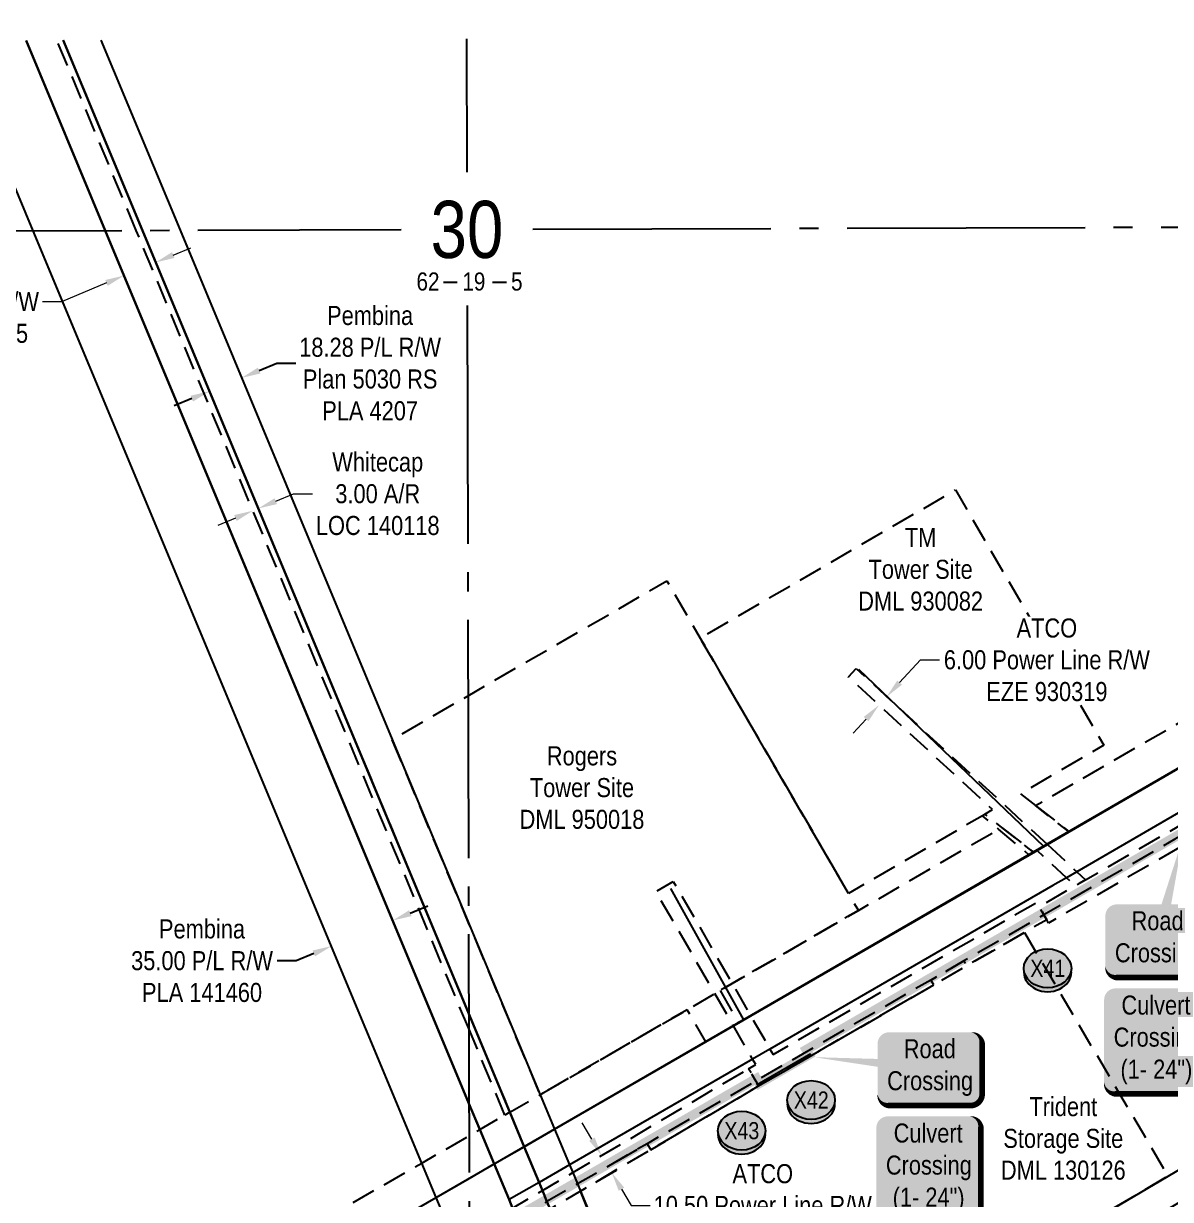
# Model space of a CAD drawing. Extents: x 507881 to 521259, y 6022177 to 6031356.
# Drawn here: x 510229 to 510831, y 6026675 to 6027292 of the extents above; entities that cross this region are included whole.
import ezdxf
from ezdxf.enums import TextEntityAlignment as Align

# ---------------------------------------------------------------- set-up
doc = ezdxf.new("R2010")
doc.units = 0
doc.header["$LTSCALE"] = 5
doc.header["$PDMODE"] = 3
doc.header["$PDSIZE"] = 30
for name, pattern in [('foc-ACCESSROAD', [3.75, 2.5, -1.25]), ('foc-FLOWLINE', [3.75, 2.5, -1.25]), ('foc-QUARTERLINE', [33, 25, -3, 2, -3])]:
    doc.linetypes.add(name, pattern=pattern)
doc.layers.get('Defpoints').update_dxf_attribs({"color": 9})
for name, color, linetype in [('10', 1, 'Continuous'), ('9', 3, 'Continuous'), ('AS-TELUS', 224, 'foc-TEL'), ('C-AR', 13, 'foc-ACCESSROAD'), ('C-RW', 13, 'Continuous'), ('CG-NOTES', 7, 'Continuous'), ('F-AR', 190, 'foc-ACCESSROAD'), ('F-EZE', 190, 'foc-FLOWLINE'), ('F-RW', 190, 'Continuous'), ('F-WS', 190, 'foc-ACCESSROAD'), ('L-QSEC', 8, 'foc-QUARTERLINE'), ('L-SECLBL', 7, 'Continuous'), ('P-CROSSINGS', 250, 'Continuous')]:
    doc.layers.add(name, color=color, linetype=linetype)
for name, color, linetype, lineweight in [('AS-GENERAL', 48, 'Continuous', 18), ('C-AR-T', 13, 'Continuous', 9), ('C-RW-T', 13, 'Continuous', 9), ('F-EZE-T', 190, 'Continuous', 9), ('F-WS-T', 190, 'Continuous', 9)]:
    doc.layers.add(name, color=color, linetype=linetype, lineweight=lineweight)
doc.layers.add('P-PROPOSED-WL1', color=7, linetype='Continuous', true_color=0xff1414)
doc.styles.add('80', font='ARIALN.TTF', dxfattribs={"height": 10})
doc.styles.add('80CG', font='ARIALN.TTF', dxfattribs={"height": 10})
doc.styles.add('80L', font='ARIALN.TTF', dxfattribs={"height": 10})
doc.styles.add('Crossing', font='ARIALN.TTF', dxfattribs={"height": 10})
doc.styles.add('foc-LtypeFont', font='ARIALN.TTF', dxfattribs={"height": 7.35})
doc.styles.add('SIMPLEX', font='ARIALN.TTF')
doc.linetypes.add('foc-TEL', pattern='A,2,-1,["T",foc-LtypeFont,S=0.2,R=0,X=-0.425,Y=-0.75],-1.24,8', length=12.24)
doc.linetypes.add('foc-TEL-NOLINE', pattern='A,0,-2,["T",foc-LtypeFont,S=0.2,R=0,X=-0.425,Y=-0.75],-10.24', length=12.24)
doc.dimstyles.new('Compass 5 000', dxfattribs={"dimscale": 5, "dimtxt": 9, "dimasz": 2, "dimexe": 0.2, "dimexo": 0.0625, "dimgap": 0.5, "dimtad": 0, "dimtih": 1, "dimtoh": 1, "dimzin": 0, "dimdsep": 46, "dimtxsty": '80CG', "dimcen": 0.1, "dimse1": 1, "dimse2": 1, "dimclrd": 256, "dimclrt": 256, "dimaunit": 1, "dimadec": 4, "dimazin": 0, "dimtfac": 0.06, "dimtofl": 0, "dimtmove": 0, "dimatfit": 1, "dimfxl": 0.2, "dimtolj": 1, "dimtzin": 0, "dimlwd": -1, "dimarcsym": 0})

# ---------------------------------------------------------------- blocks, each defined once
blk = doc.blocks.new('*D1042')
at = {"layer": 'Defpoints', "color": 0, "transparency": 16777216}
for p in [(510343.25, 6027106.05), (510352.76, 6027083.24), (510335.89, 6027076.21)]:
    blk.add_point(p, dxfattribs=at)
at = {"layer": 'F-RW', "transparency": 16777216}
for p, q in [((510352.48, 6027109.9), (510361.71, 6027113.74)), ((510361.71, 6027113.74), (510371.71, 6027113.74)), ((510317.15, 6027095.16), (510307.92, 6027091.32))]:
    blk.add_line(p, q, dxfattribs=at)
for points in [[(510351.84, 6027111.43), (510353.12, 6027108.36), (510343.25, 6027106.05)], [(510316.5, 6027096.7), (510317.79, 6027093.63), (510326.38, 6027099.01)]]:
    blk.add_solid(points, dxfattribs=at)
at = {"layer": 'F-RW', "transparency": 16777216, "insert": (510410.79, 6027113.74), "char_height": 10, "attachment_point": 5, "style": '80CG'}
blk.add_mtext('\\A1;Pembina\\P18.28 P/L R/W\\PPlan 5030 RS\\PPLA 4207', dxfattribs=at)
blk = doc.blocks.new('L-SECLBL')
at = {"layer": '9', "color": 7}
for p, q in [((-5.08, -27.83), (-12.29, -27.83)), ((20.7, -27.83), (13.5, -27.83))]:
    blk.add_line(p, q, dxfattribs=at)
at = {"layer": '10', "color": 2, "style": 'SIMPLEX'}
blk.add_attdef('SEC', text='', height=30, dxfattribs=at).set_placement((0, 0), align=Align.MIDDLE)
at = {"layer": '10', "color": 5, "style": '80L'}
blk.add_attdef('TWP', text='', height=9.5, dxfattribs=at).set_placement((-14.43, -27.37), align=Align.MIDDLE_RIGHT)
blk.add_attdef('RGE', text='', height=9.5, dxfattribs=at).set_placement((3.62, -27.37), align=Align.MIDDLE_CENTER)
blk.add_attdef('MER', text='', height=9.5, dxfattribs=at).set_placement((23.17, -27.37), align=Align.MIDDLE_LEFT)
blk = doc.blocks.new('*D1071')
at = {"layer": 'Defpoints', "color": 0, "transparency": 16777216}
for p in [(510325.33, 6026629.13), (510121.14, 6026511.52), (510146.34, 6026467.77)]:
    blk.add_point(p, dxfattribs=at)
at = {"layer": 'F-AR', "transparency": 16777216}
for p, q in [((510315.35, 6026646.46), (510305.35, 6026646.46)), ((510320.34, 6026637.79), (510315.35, 6026646.46)), ((510355.52, 6026576.71), (510360.52, 6026568.04))]:
    blk.add_line(p, q, dxfattribs=at)
for points in [[(510321.79, 6026638.62), (510318.9, 6026636.96), (510325.33, 6026629.13)], [(510356.97, 6026577.54), (510354.08, 6026575.88), (510350.53, 6026585.37)]]:
    blk.add_solid(points, dxfattribs=at)
at = {"layer": 'F-AR', "transparency": 16777216, "insert": (510277.41, 6026646.46), "char_height": 10, "attachment_point": 5, "style": '80CG'}
blk.add_mtext('\\A1;PGI\\P50.48 A/R\\PLOC 2439', dxfattribs=at)
blk = doc.blocks.new('*D1319')
at = {"layer": 'Defpoints', "color": 0, "transparency": 16777216}
for p in [(510678.05, 6026934.35), (510692.64, 6026929.08), (510688.57, 6026924.67)]:
    blk.add_point(p, dxfattribs=at)
at = {"layer": 'F-EZE-T', "transparency": 16777216}
for p, q in [((510688.88, 6026946.13), (510699.85, 6026958.04)), ((510699.85, 6026958.04), (510709.85, 6026958.04)), ((510671.28, 6026926.99), (510664.51, 6026919.63))]:
    blk.add_line(p, q, dxfattribs=at)
for points in [[(510687.66, 6026947.25), (510690.11, 6026945), (510682.11, 6026938.77)], [(510670.05, 6026928.12), (510672.5, 6026925.86), (510678.05, 6026934.35)]]:
    blk.add_solid(points, dxfattribs=at)
at = {"layer": 'F-EZE-T', "transparency": 16777216, "insert": (510766.21, 6026958.04), "char_height": 10, "attachment_point": 5, "style": '80CG', "bg_fill": 3, "box_fill_scale": 1.1, "bg_fill_color": 256, "bg_fill_true_color": 13158600, "bg_fill_transparency": 0}
blk.add_mtext('\\A1;ATCO\\P6.00 Power Line R/W\\PEZE 930319', dxfattribs=at)
blk = doc.blocks.new('*D1320')
at = {"layer": 'Defpoints', "color": 0, "transparency": 16777216}
for p in [(510577.31, 6026724.45), (510582.65, 6026715.41), (510537.69, 6026688.87)]:
    blk.add_point(p, dxfattribs=at)
at = {"layer": 'F-EZE-T', "transparency": 16777216}
for p, q in [((510527.27, 6026706.52), (510522.19, 6026715.13)), ((510542.78, 6026680.26), (510547.86, 6026671.65)), ((510547.86, 6026671.65), (510557.86, 6026671.65))]:
    blk.add_line(p, q, dxfattribs=at)
for points in [[(510528.71, 6026707.37), (510525.84, 6026705.67), (510532.36, 6026697.91)], [(510544.21, 6026681.11), (510541.34, 6026679.41), (510537.69, 6026688.87)]]:
    blk.add_solid(points, dxfattribs=at)
at = {"layer": 'F-EZE-T', "transparency": 16777216, "insert": (510617, 6026671.65), "char_height": 10, "attachment_point": 5, "style": '80CG'}
blk.add_mtext('\\A1;ATCO\\P10.50 Power Line R/W\\PEZE 990102', dxfattribs=at)
blk = doc.blocks.new('*D1324')
at = {"layer": 'C-AR-T', "transparency": 16777216}
for p, q in [((510361.25, 6027041.36), (510370.48, 6027045.2)), ((510370.48, 6027045.2), (510380.48, 6027045.2)), ((510340.02, 6027032.5), (510330.79, 6027028.66))]:
    blk.add_line(p, q, dxfattribs=at)
for points in [[(510360.61, 6027042.89), (510361.89, 6027039.82), (510352.02, 6027037.51)], [(510339.38, 6027034.04), (510340.66, 6027030.97), (510349.25, 6027036.35)]]:
    blk.add_solid(points, dxfattribs=at)
at = {"layer": 'Defpoints', "color": 0, "transparency": 16777216}
for p in [(510349.25, 6027036.35), (510445.71, 6026805.01), (510448.48, 6026806.17)]:
    blk.add_point(p, dxfattribs=at)
at = {"layer": 'C-AR-T', "transparency": 16777216, "insert": (510414.79, 6027045.2), "char_height": 10, "attachment_point": 5, "style": '80CG'}
blk.add_mtext('\\A1;Whitecap\\P3.00 A/R\\PLOC 140118', dxfattribs=at)
blk = doc.blocks.new('*D1331')
at = {"layer": 'C-RW-T', "transparency": 16777216}
for p, q in [((510307.39, 6027170.52), (510316.62, 6027174.37)), ((510272.32, 6027155.9), (510248.72, 6027146.06)), ((510248.72, 6027146.06), (510238.72, 6027146.06))]:
    blk.add_line(p, q, dxfattribs=at)
for points in [[(510306.75, 6027172.06), (510308.03, 6027168.99), (510298.16, 6027166.68)], [(510271.67, 6027157.44), (510272.96, 6027154.36), (510281.55, 6027159.75)]]:
    blk.add_solid(points, dxfattribs=at)
at = {"layer": 'Defpoints', "color": 0, "transparency": 16777216}
for p in [(510298.16, 6027166.68), (510369.95, 6026994.5), (510353.33, 6026987.57)]:
    blk.add_point(p, dxfattribs=at)
at = {"layer": 'C-RW-T', "transparency": 16777216, "insert": (510199.64, 6027146.06), "char_height": 10, "attachment_point": 5, "style": '80CG'}
blk.add_mtext('\\A1;Whitecap\\P18.00 P/L R/W\\PPLA 131745', dxfattribs=at)
blk = doc.blocks.new('*D1332')
at = {"layer": 'Defpoints', "color": 0, "transparency": 16777216}
for p in [(510390.44, 6026807.82), (510451.37, 6026752.46), (510419.13, 6026739.02)]:
    blk.add_point(p, dxfattribs=at)
at = {"layer": 'F-RW', "transparency": 16777216}
for p, q in [((510431.9, 6026825.11), (510441.13, 6026828.96)), ((510381.21, 6026803.97), (510371.98, 6026800.12)), ((510371.98, 6026800.12), (510361.98, 6026800.12))]:
    blk.add_line(p, q, dxfattribs=at)
for points in [[(510431.26, 6026826.65), (510432.55, 6026823.57), (510422.67, 6026821.26)], [(510380.57, 6026805.51), (510381.85, 6026802.43), (510390.44, 6026807.82)]]:
    blk.add_solid(points, dxfattribs=at)
at = {"layer": 'F-RW', "transparency": 16777216, "insert": (510322.51, 6026800.12), "char_height": 10, "attachment_point": 5, "style": '80CG'}
blk.add_mtext('\\A1;Pembina\\P35.00 P/L R/W\\PPLA 141460', dxfattribs=at)
blk = doc.blocks.new('*U1469')
h = blk.add_hatch(color=59)
edge = h.paths.add_edge_path()
edge.add_line((-21.5, -20), (21.5, -20))
edge.add_arc((21.5, -14), 6, 270, 360)
edge.add_line((27.5, -14), (27.5, 12.5))
edge.add_arc((21.5, 12.5), 6, 0, 90)
edge.add_line((21.5, 18.5), (-21.5, 18.5))
edge.add_arc((-21.5, 12.5), 6, 90, 180)
edge.add_line((-27.5, 12.5), (-27.5, -14))
edge.add_arc((-21.5, -14), 6, 180, 270)
at = {"color": 1, "flags": 128}
blk.add_lwpolyline([(-21.5, -20, 3, 3, 0), (21.5, -20, 3, 3, 0.414214), (27.5, -14, 3, 3, 0), (27.5, 12.5, 3, 0, 0.414214), (21.5, 18.5, 0, 0, 0), (-21.5, 18.5, 0, 0, 0.414214), (-27.5, 12.5, 0, 0, 0), (-27.5, -14, 0, 3, 0.414214)], format="xyseb", close=True, dxfattribs=at)
blk.add_lwpolyline([(-61.08, 5.43, 0, 7.5, 0), (0, 0, 0, 0, 0)], format="xyseb", dxfattribs=at)
at = {"color": 1, "style": '80'}
blk.add_attdef('ENTER_TEXT_001', (-37.38, -4.99), '', height=10, dxfattribs=at)
blk = doc.blocks.new('*U1436')
h = blk.add_hatch(color=254)
edge = h.paths.add_edge_path()
edge.add_line((-21.5, -28.5), (21.5, -28.5))
edge.add_arc((21.5, -22.5), 6, 270, 360)
edge.add_line((27.5, -22.5), (27.5, 21))
edge.add_arc((21.5, 21), 6, 0, 90)
edge.add_line((21.5, 27), (-21.5, 27))
edge.add_arc((-21.5, 21), 6, 90, 180)
edge.add_line((-27.5, 21), (-27.5, -22.5))
edge.add_arc((-21.5, -22.5), 6, 180, 270)
at = {"color": 160, "flags": 128}
blk.add_lwpolyline([(-21.5, -28.5, 3, 3, 0), (21.5, -28.5, 3, 3, 0.414214), (27.5, -22.5, 3, 3, 0), (27.5, 21, 3, 0, 0.414214), (21.5, 27, 0, 0, 0), (-21.5, 27, 0, 0, 0.414214), (-27.5, 21, 0, 0, 0), (-27.5, -22.5, 0, 3, 0.414214)], format="xyseb", close=True, dxfattribs=at)
at = {"color": 160, "style": '80'}
blk.add_attdef('ENTER_TEXT_001', (-26.85, -4.92), '', height=10, dxfattribs=at)
blk = doc.blocks.new('*U1468')
h = blk.add_hatch(color=59)
edge = h.paths.add_edge_path()
edge.add_line((-21.5, -20), (21.5, -20))
edge.add_arc((21.5, -14), 6, 270, 360)
edge.add_line((27.5, -14), (27.5, 12.5))
edge.add_arc((21.5, 12.5), 6, 0, 90)
edge.add_line((21.5, 18.5), (-21.5, 18.5))
edge.add_arc((-21.5, 12.5), 6, 90, 180)
edge.add_line((-27.5, 12.5), (-27.5, -14))
edge.add_arc((-21.5, -14), 6, 180, 270)
at = {"color": 1, "flags": 128}
blk.add_lwpolyline([(13.42, 53.98, 0, 7.5, 0), (0, 0, 0, 0, 0)], format="xyseb", dxfattribs=at)
blk.add_lwpolyline([(-21.5, -20, 3, 3, 0), (21.5, -20, 3, 3, 0.414214), (27.5, -14, 3, 3, 0), (27.5, 12.5, 3, 0, 0.414214), (21.5, 18.5, 0, 0, 0), (-21.5, 18.5, 0, 0, 0.414214), (-27.5, 12.5, 0, 0, 0), (-27.5, -14, 0, 3, 0.414214)], format="xyseb", close=True, dxfattribs=at)
at = {"color": 1, "style": '80'}
blk.add_attdef('ENTER_TEXT_001', (-37.38, -4.99), '', height=10, dxfattribs=at)
blk = doc.blocks.new('xing2')
h = blk.add_hatch(color=50)
h.dxf.hatch_style = 1
edge = h.paths.add_edge_path()
edge.add_ellipse((0, 0), major_axis=(-12.5, 0), ratio=0.816297, start_angle=0, end_angle=360)
h = blk.add_hatch(color=250)
h.dxf.hatch_style = 1
edge = h.paths.add_edge_path()
edge.add_ellipse((0, -2.05), major_axis=(-12.5, 0), ratio=0.816297, start_angle=0, end_angle=180)
edge.add_line((12.5, -2.05), (12.5, 0))
edge.add_ellipse((0, 0), major_axis=(-12.5, 0), ratio=0.816297, start_angle=0, end_angle=180, ccw=False)
edge.add_line((-12.5, 0), (-12.5, -2.05))
at = {"color": 250}
blk.add_ellipse((0, 0), major_axis=(-12.5, 0), ratio=0.816297, dxfattribs=at)
blk.add_ellipse((0, -2.05), major_axis=(-12.5, 0), ratio=0.816297, start_param=0, end_param=3.141593, dxfattribs=at)
at = {"color": 250, "style": 'Crossing'}
blk.add_attdef('CROSSING', text='', height=9, dxfattribs=at).set_placement((0.09, 0.02), align=Align.MIDDLE_CENTER)
at = {"color": 250, "style": 'Crossing', "flags": 1}
for tag, p in [('OWNER', (0.09, -12.49)), ('DESCRIPTION', (0.09, -25.77)), ('LOCATION', (0.09, -39.3)), ('DWG_REF', (0.09, -52.84))]:
    blk.add_attdef(tag, text='', height=9, dxfattribs=at).set_placement(p, align=Align.MIDDLE_CENTER)

msp = doc.modelspace()

# ---------------------------------------------------------------- linework, layer by layer
at = {"layer": 'AS-GENERAL', "const_width": 0.999, "flags": 128}
msp.add_lwpolyline([(510614.289, 6026735.252), (510642.211, 6026751.359)], dxfattribs=at)
at = {"layer": 'AS-TELUS', "linetype": 'foc-TEL-NOLINE', "flags": 128}
msp.add_lwpolyline([(508691.012, 6025442.022), (508800.561, 6025536.307), (508905.598, 6025626.733), (509014.337, 6025720.304), (509148.359, 6025835.662), (509405.984, 6026057.428), (509471.01, 6026108.274), (509526.182, 6026144.566), (509627.123, 6026203.608), (509770.836, 6026286.546), (509869.274, 6026343.354), (509986.408, 6026410.955), (510445.461, 6026675.876), (511020.468, 6027008.404), (511263.032, 6027149.027), (511392.225, 6027226.192), (511451.817, 6027269.838), (511520.841, 6027331.155), (511548.338, 6027358.808), (511649.046, 6027460.051), (511798.256, 6027610.137), (511798.256, 6027610.137)], dxfattribs=at)
at = {"layer": 'AS-TELUS', "flags": 128}
for points in [[(510667.255, 6026953.244), (510764.693, 6026860.123)], [(510607.041, 6026769.123), (510568.69, 6026838.056)]]:
    msp.add_lwpolyline(points, dxfattribs=at)
at = {"layer": 'C-AR'}
msp.add_lwpolyline([(510249.545, 6027283.279), (510291.168, 6027183.452), (510462.585, 6026772.335), (510484.154, 6026720.602), (510481.534, 6026719.092), (510462.603, 6026764.496), (510287.921, 6027183.442), (510246.298, 6027283.269)], dxfattribs=at)
at = {"layer": 'C-RW'}
for points in [[(510656.533, 6026260.387), (510614.92, 6026360.189), (510602.362, 6026390.31), (510553.819, 6026506.731), (510547.99, 6026520.711), (510489.694, 6026660.53), (510487.948, 6026664.718), (510485.618, 6026670.305), (510483.766, 6026674.748), (510475.958, 6026693.477), (510468.426, 6026711.542), (510462.692, 6026725.294), (510271.687, 6027183.39), (510230.064, 6027283.217)], [(510249.545, 6027283.279), (510291.168, 6027183.452), (510462.585, 6026772.335), (510484.154, 6026720.602), (510491.68, 6026702.55), (510499.489, 6026683.82), (510501.271, 6026679.547), (510503.674, 6026673.784), (510505.348, 6026669.772), (510563.644, 6026529.953), (510569.473, 6026515.973), (510621.844, 6026390.371), (510634.402, 6026360.25), (510676.013, 6026260.449)]]:
    msp.add_lwpolyline(points, dxfattribs=at)
at = {"layer": 'F-AR', "flags": 128}
msp.add_lwpolyline([(508295.182, 6023016.666), (508296.274, 6023116.6), (508296.603, 6023146.759), (508298.43, 6023314.11), (508298.429, 6023317.49), (508298.423, 6023344.599), (508298.421, 6023347.991), (508298.39, 6023364.807), (508298.371, 6023374.8), (508297.987, 6023576.42), (508297.959, 6023591.42), (508297.443, 6023862.306), (508297.415, 6023877.296), (508297.336, 6023918.533), (508297.32, 6023926.968), (508297.307, 6023933.753), (508297.301, 6023936.993), (508297.294, 6023940.889), (508297.272, 6023952.356), (508297.253, 6023962.407), (508297.234, 6023972.46), (508297.175, 6024003.319), (508297.146, 6024018.324), (508297.021, 6024084.272), (508296.817, 6024191.246), (508296.788, 6024206.236), (508296.76, 6024221.228), (508296.717, 6024244.016), (508296.698, 6024254.079), (508296.056, 6024590.758), (508296.044, 6024597.02), (508296.038, 6024600.203), (508296.018, 6024610.71), (508296.013, 6024612.923), (508296.004, 6024618.048), (508295.964, 6024638.288), (508295.65, 6024653.637), (508294.828, 6024693.636), (508295.373, 6024724.735), (508295.454, 6024726.274), (508296.31, 6024742.564), (508296.443, 6024745.066), (508297.006, 6024755.795), (508297.278, 6024758.89), (508298.898, 6024777.35), (508299.726, 6024786.78), (508300.304, 6024791.466), (508302.664, 6024810.622), (508303.53, 6024817.649), (508304.538, 6024823.993), (508307.607, 6024843.301), (508308.406, 6024848.296), (508308.78, 6024850.276), (508308.942, 6024851.134), (508309.974, 6024856.552), (508310.179, 6024857.628), (508310.351, 6024858.527), (508310.671, 6024860.198), (508311.595, 6024864.991), (508311.787, 6024865.983), (508312.129, 6024867.751), (508313.721, 6024875.586), (508314.367, 6024878.896), (508315.211, 6024882.268), (508317.462, 6024891.269), (508324.466, 6024919.26), (508329.456, 6024939.21), (508311.994, 6024939.507), (508307.4, 6024939.579), (508308.529, 6024943.838), (508311.965, 6024954.967), (508322.777, 6024988.347), (508334.868, 6025021.286), (508348.222, 6025053.734), (508362.818, 6025085.642), (508378.634, 6025116.964), (508395.646, 6025147.651), (508413.83, 6025177.66), (508448.223, 6025227.742), (508450.909, 6025231.602), (508451.805, 6025232.887), (508453.602, 6025235.461), (508479.111, 6025235.26), (508481.652, 6025238.515), (508483.097, 6025240.363), (508486.396, 6025244.568), (508486.679, 6025244.929), (508487.103, 6025245.468), (508491.211, 6025250.546), (508491.533, 6025250.945), (508495.255, 6025255.518), (508495.962, 6025256.387), (508496.423, 6025256.954), (508499.364, 6025260.547), (508500.275, 6025261.66), (508500.978, 6025262.51), (508501.35, 6025262.96), (508502.091, 6025263.853), (508503.503, 6025265.553), (508485.626, 6025265.7), (508477.24, 6025265.765), (508484.553, 6025274.421), (508495.496, 6025287.291), (508500.69, 6025293.359), (508502.689, 6025295.663), (508514.763, 6025308.74), (508521.819, 6025316.293), (508529.405, 6025324.433), (508586.437, 6025378.383), (508678.181, 6025457.157), (508690.272, 6025467.537), (508764.526, 6025531.301), (508776.188, 6025541.314), (508785.072, 6025530.964), (508789.017, 6025526.371), (508812.105, 6025546.243), (508808.32, 6025550.652), (508804.055, 6025555.618), (508799.084, 6025561.411), (508827.052, 6025585.485), (508841.889, 6025598.256), (508902.119, 6025650.093), (508948.795, 6025690.267), (508978.999, 6025716.263), (509014.146, 6025746.514), (509038.45, 6025767.432), (509045.773, 6025773.733), (509048.244, 6025775.861), (509057.387, 6025783.739), (509070.296, 6025794.851), (509073.545, 6025797.639), (509086.384, 6025808.687), (509392.919, 6026072.559), (509418.836, 6026094.095), (509445.533, 6026114.655), (509472.975, 6026134.21), (509529.939, 6026170.201), (509642.228, 6026235.123), (509672.35, 6026252.539), (509846.361, 6026353.146), (509854.373, 6026357.772), (509862.573, 6026362.519), (509873.526, 6026357.832), (509885.412, 6026352.709), (509892.032, 6026356.49), (509894.485, 6026357.898), (509918.509, 6026371.769), (509895.543, 6026381.582), (509906.866, 6026388.097), (509960.96, 6026419.258), (509972.487, 6026425.896), (509978.254, 6026429.22), (509984.02, 6026432.542), (510437.916, 6026693.968), (510462.731, 6026708.262), (510468.426, 6026711.542), (510481.534, 6026719.092), (510484.154, 6026720.601), (510500.125, 6026729.8), (510502.086, 6026730.931), (510577.254, 6026774.448), (510591.848, 6026782.897), (510594.567, 6026784.471), (510600.929, 6026788.154), (510667.191, 6026826.52), (510740.856, 6026869.172), (510742.501, 6026870.125), (510759.276, 6026856.984), (510761.029, 6026858), (510766.464, 6026861.15), (510777.903, 6026867.781), (510760.312, 6026881.563), (511062.949, 6027056.529), (511083.031, 6027068.141), (511262.975, 6027172.189), (511287.95, 6027186.631), (511293.092, 6027189.602), (511333.518, 6027212.975), (511360.844, 6027229.416), (511387.529, 6027246.878), (511413.534, 6027265.337), (511438.822, 6027284.767), (511463.358, 6027305.139), (511510.032, 6027348.591), (511557.321, 6027396.143), (511563.223, 6027402.077), (511570.609, 6027409.503), (511581.856, 6027420.812), (511596.476, 6027435.514), (511614.992, 6027425.829), (511683.099, 6027494.273), (511684.209, 6027495.16), (511698.278, 6027481.073), (511702.067, 6027477.28), (511705.788, 6027473.548), (511704.704, 6027472.798), (511643.293, 6027411.051), (511628.672, 6027396.334), (511617.428, 6027385.017), (511610.046, 6027377.589), (511604.139, 6027371.644), (511601.693, 6027369.177), (511596.766, 6027364.217), (511557.571, 6027324.765), (511551.496, 6027318.683), (511545.807, 6027312.992), (511542.328, 6027309.518), (511540.495, 6027307.731), (511536.871, 6027304.217), (511535.131, 6027302.536), (511531.38, 6027298.928), (511529.734, 6027297.352), (511525.854, 6027293.651), (511524.305, 6027292.181), (511520.295, 6027288.387), (511518.773, 6027286.953), (511514.67, 6027283.244), (511513.306, 6027282.016), (511508.998, 6027278.156), (511507.734, 6027277.028), (511503.293, 6027273.082), (511502.13, 6027272.053), (511497.555, 6027268.023), (511496.495, 6027267.093), (511494.26, 6027265.142), (511491.765, 6027263.042), (511490.804, 6027262.236), (511485.92, 6027258.16), (511485.064, 6027257.448), (511480.042, 6027253.294), (511479.292, 6027252.676), (511474.132, 6027248.445), (511473.49, 6027247.921), (511469.041, 6027244.303), (511468.185, 6027243.632), (511467.649, 6027243.214), (511462.173, 6027238.963), (511461.747, 6027238.634), (511456.129, 6027234.311), (511455.816, 6027234.071), (511449.954, 6027229.6), (511443.906, 6027225.028), (511443.074, 6027224.404), (511437.798, 6027220.598), (511431.654, 6027216.207), (511425.481, 6027211.835), (511419.471, 6027207.615), (511419.089, 6027207.347), (511416.396, 6027205.474), (511413.277, 6027203.428), (511412.772, 6027203.098), (511386.964, 6027186.939), (511368.798, 6027175.234), (511367.613, 6027174.575), (511362.283, 6027171.349), (511361.052, 6027170.602), (511293.235, 6027131.191), (511263.119, 6027113.684), (510833.388, 6026863.872), (510764.628, 6026824.236), (510722.617, 6026800.013), (510705.287, 6026790.021), (510613.292, 6026736.981), (510556.304, 6026704.126), (510538.972, 6026694.134), (510519.642, 6026682.991), (510503.673, 6026673.785), (510487.948, 6026664.719), (510462.864, 6026650.258), (510457.448, 6026647.135), (510041.959, 6026407.586), (510015.817, 6026392.53), (510008.721, 6026388.417), (510008.366, 6026388.417), (509990.088, 6026377.682), (509984.322, 6026374.358), (509978.554, 6026371.032), (509967.029, 6026364.388), (509956.123, 6026358.092), (509907.363, 6026329.986), (509900.763, 6026326.181), (509887.777, 6026318.693), (509672.473, 6026194.563), (509642.35, 6026177.197), (509554.62, 6026126.179), (509527.552, 6026109.737), (509501.109, 6026092.307), (509475.328, 6026073.913), (509425.888, 6026034.334), (509306.007, 6025931.135), (509282.919, 6025911.26), (509125.21, 6025775.508), (509119.162, 6025770.303), (509103.057, 6025756.461), (509099.869, 6025753.706), (509090.186, 6025745.382), (509078.624, 6025735.41), (509076.565, 6025733.638), (509052.182, 6025712.652), (509030.675, 6025694.141), (509000.466, 6025668.142), (508864.128, 6025550.805), (508842.017, 6025531.775), (508798.738, 6025494.52), (508791.806, 6025488.553), (508749.794, 6025452.391), (508741.253, 6025445.04), (508729.251, 6025434.709), (508728.813, 6025434.334), (508723.041, 6025429.365), (508675.027, 6025388.038), (508623.375, 6025343.581), (508600.449, 6025323.118), (508578.271, 6025301.847), (508556.87, 6025279.794), (508555.051, 6025277.797), (508548.291, 6025270.387), (508536.272, 6025256.99), (508534.882, 6025255.362), (508529.93, 6025249.508), (508516.504, 6025233.462), (508497.592, 6025209.241), (508479.56, 6025184.357), (508462.431, 6025158.844), (508446.227, 6025132.733), (508430.968, 6025106.059), (508416.676, 6025078.856), (508403.367, 6025051.157), (508391.117, 6025023.13), (508389.978, 6025020.308), (508388.784, 6025017.326), (508387.843, 6025015.025), (508387.203, 6025013.364), (508386.384, 6025011.301), (508384.455, 6025006.421), (508384.008, 6025005.283), (508381.697, 6024999.384), (508379.769, 6024994.418), (508379.345, 6024993.251), (508369.507, 6024965.453), (508365.983, 6024954.244), (508360.688, 6024937.401), (508360.29, 6024936.137), (508358.823, 6024930.81), (508352.131, 6024906.511), (508345.037, 6024876.611), (508339.02, 6024846.476), (508334.086, 6024816.144), (508330.242, 6024785.655), (508327.493, 6024755.049), (508327.138, 6024745.148), (508325.291, 6024693.638), (508326.152, 6024650.414), (508326.457, 6024635.065), (508326.521, 6024601.606), (508326.541, 6024591.099), (508327.184, 6024254.051), (508327.203, 6024243.989), (508327.246, 6024221.433), (508327.274, 6024206.44), (508327.303, 6024191.377), (508327.341, 6024171.918), (508327.399, 6024141.431), (508327.634, 6024018.298), (508327.663, 6024003.294), (508327.721, 6023972.432), (508327.74, 6023962.379), (508327.759, 6023952.327), (508327.781, 6023940.971), (508327.784, 6023939.161), (508327.813, 6023923.941), (508327.902, 6023877.264), (508327.931, 6023862.273), (508328.859, 6023374.837), (508328.87, 6023369.036), (508328.878, 6023364.843), (508328.91, 6023348.049), (508328.928, 6023338.549), (508328.917, 6023313.947), (508327.093, 6023146.841), (508326.763, 6023116.682), (508325.672, 6023016.749)], dxfattribs=at)
at = {"layer": 'F-EZE', "flags": 128}
for points in [[(510835.885, 6026859.547), (510767.126, 6026819.906), (510766.107, 6026821.672), (510764.628, 6026824.236), (510762.13, 6026828.571), (510781.115, 6026839.517), (510786.564, 6026842.659), (510830.882, 6026868.21), (511263.105, 6027119.461), (511293.221, 6027136.967), (511366.658, 6027179.656), (511372.484, 6027183.143), (511378.665, 6027186.912), (511379.065, 6027186.914), (511385.594, 6027191.217), (511392.119, 6027195.354), (511398.592, 6027199.537), (511405.029, 6027203.778), (511411.427, 6027208.074), (511417.788, 6027212.426), (511424.111, 6027216.833), (511430.396, 6027221.295), (511436.642, 6027225.812), (511442.847, 6027230.382), (511449.013, 6027235.009), (511455.138, 6027239.687), (511461.221, 6027244.419), (511467.263, 6027249.204), (511473.264, 6027254.042), (511479.222, 6027258.931), (511485.137, 6027263.872), (511491.008, 6027268.866), (511496.836, 6027273.91), (511502.619, 6027279.004), (511508.358, 6027284.149), (511514.052, 6027289.344), (511519.7, 6027294.587), (511525.302, 6027299.881), (511530.858, 6027305.223), (511536.367, 6027310.614), (511541.829, 6027316.052), (511542.269, 6027316.494), (511592.125, 6027366.645), (511605.41, 6027380.013), (511612.795, 6027387.438), (511613.889, 6027388.539), (511624.039, 6027398.749), (511625.132, 6027399.849), (511638.654, 6027413.452), (511639.747, 6027414.551), (511702.067, 6027477.28), (511705.774, 6027473.561), (511709.135, 6027470.203), (511647.933, 6027408.598), (511646.842, 6027407.5), (511633.317, 6027393.897), (511632.225, 6027392.798), (511622.076, 6027382.586), (511620.983, 6027381.488), (511614.689, 6027375.16), (511601.403, 6027361.793), (511549.361, 6027309.443), (511548.912, 6027308.991), (511543.388, 6027303.491), (511537.816, 6027298.04), (511532.198, 6027292.637), (511526.533, 6027287.284), (511520.82, 6027281.98), (511515.062, 6027276.727), (511509.258, 6027271.524), (511503.409, 6027266.372), (511497.515, 6027261.27), (511491.578, 6027256.22), (511485.596, 6027251.223), (511479.57, 6027246.279), (511473.502, 6027241.386), (511467.392, 6027236.547), (511461.238, 6027231.761), (511455.044, 6027227.03), (511448.809, 6027222.351), (511442.533, 6027217.729), (511436.218, 6027213.161), (511429.861, 6027208.648), (511423.467, 6027204.191), (511417.034, 6027199.79), (511410.562, 6027195.445), (511404.053, 6027191.157), (511397.558, 6027186.971), (511390.91, 6027182.744), (511384.322, 6027178.647), (511377.667, 6027174.588), (511371.724, 6027171.031), (511293.25, 6027125.414), (511263.134, 6027107.907), (510835.885, 6026859.547)], [(510766.464, 6026861.15), (510781.975, 6026846.88), (510786.564, 6026842.659), (510781.115, 6026839.517), (510776.538, 6026843.728), (510761.029, 6026858), (510759.276, 6026856.985), (510756.952, 6026855.642), (510740.856, 6026869.172), (510732.413, 6026876.269), (510733.703, 6026877.017), (510737.666, 6026879.496), (510669.25, 6026942.446), (510661.941, 6026949.083), (510665.986, 6026953.517), (510673.299, 6026946.876), (510766.464, 6026861.15)], [(510620.748, 6026753.798), (510622.418, 6026750.903), (510760.867, 6026830.762), (510762.13, 6026828.571), (510764.628, 6026824.236), (510766.107, 6026821.672), (510754.428, 6026814.936), (510724.103, 6026797.443), (510706.775, 6026787.447), (510627.661, 6026741.813), (510614.789, 6026734.386), (510613.292, 6026736.98), (510609.541, 6026743.485), (510613.323, 6026745.667), (510611.658, 6026748.552), (510601.602, 6026765.984), (510591.848, 6026782.897), (510560.936, 6026836.489), (510570.025, 6026841.731), (510600.929, 6026788.154), (510610.692, 6026771.23), (510620.748, 6026753.798)], [(510020.946, 6026383.785), (509991.376, 6026366.038), (509990.088, 6026377.682), (510008.328, 6026388.417), (510008.739, 6026388.418), (510015.806, 6026392.553), (510462.849, 6026656.86), (510485.618, 6026670.305), (510501.271, 6026679.547), (510517.164, 6026688.934), (510609.541, 6026743.485), (510613.292, 6026736.98), (510614.789, 6026734.386), (510558.174, 6026700.961), (510540.947, 6026690.79), (510521.241, 6026679.155), (510505.348, 6026669.772), (510489.694, 6026660.53), (510462.877, 6026644.699), (510046.932, 6026399.127), (510028.908, 6026388.482), (510020.946, 6026383.785)]]:
    msp.add_lwpolyline(points, close=True, dxfattribs=at)
at = {"layer": 'F-RW'}
for points in [[(510618.777, 6026260.267), (510577.156, 6026360.072), (510564.596, 6026390.192), (510523.469, 6026488.815), (510517.639, 6026502.794), (510462.901, 6026634.061), (510459.336, 6026642.608), (510457.448, 6026647.135), (510455.263, 6026652.374), (510453.271, 6026657.149), (510445.461, 6026675.876), (510437.916, 6026693.967), (510233.87, 6027183.268), (510192.238, 6027283.097)], [(510230.062, 6027283.217), (510271.687, 6027183.39), (510462.692, 6026725.294), (510468.426, 6026711.542), (510475.958, 6026693.477), (510483.766, 6026674.748), (510485.618, 6026670.305), (510487.948, 6026664.718), (510489.694, 6026660.53), (510547.99, 6026520.711), (510553.819, 6026506.731), (510602.362, 6026390.31), (510614.92, 6026360.189), (510656.533, 6026260.387)], [(510676.013, 6026260.449), (510634.402, 6026360.25), (510621.844, 6026390.371), (510569.473, 6026515.973), (510563.644, 6026529.953), (510505.348, 6026669.772), (510503.674, 6026673.784), (510501.271, 6026679.547), (510499.489, 6026683.82), (510491.68, 6026702.55), (510484.154, 6026720.602), (510462.585, 6026772.335), (510291.168, 6027183.452), (510249.545, 6027283.279)], [(510269.325, 6027283.342), (510310.947, 6027183.516), (510422.372, 6026916.281), (510462.476, 6026820.096), (510500.125, 6026729.8), (510507.645, 6026711.762), (510515.455, 6026693.034), (510517.164, 6026688.934), (510519.642, 6026682.99), (510521.241, 6026679.155), (510579.535, 6026539.34), (510641.624, 6026390.432), (510654.181, 6026360.312), (510695.793, 6026260.512)], [(509986.408, 6026410.955), (510445.461, 6026675.876), (510462.782, 6026685.874), (510475.958, 6026693.477), (510491.68, 6026702.55), (510507.645, 6026711.762), (510587.036, 6026757.578), (510601.602, 6026765.984), (510604.362, 6026767.577), (510610.692, 6026771.23), (510756.952, 6026855.642), (510759.276, 6026856.984), (510761.029, 6026858), (510766.464, 6026861.15), (510777.903, 6026867.781), (511263.032, 6027149.027)], [(511263.09, 6027125.798), (510781.976, 6026846.88), (510776.538, 6026843.728), (510769.353, 6026839.564), (510620.748, 6026753.798), (510611.658, 6026748.553), (510515.455, 6026693.035), (510499.489, 6026683.821), (510483.766, 6026674.748)], [(510579.537, 6026539.335), (510829.877, 6026687.141), (510908.969, 6026733.837), (510855.489, 6026825.826), (510868.457, 6026833.365), (510929.425, 6026728.496), (510585.366, 6026525.356)]]:
    msp.add_lwpolyline(points, dxfattribs=at)
at = {"layer": 'F-WS', "flags": 128}
for points in [[(510760.312, 6026881.563), (510777.903, 6026867.779), (510766.464, 6026861.15), (510761.029, 6026858), (510759.276, 6026856.985), (510742.501, 6026870.125), (510733.703, 6026877.017), (510732.413, 6026876.269), (510662.01, 6026835.438), (510584.122, 6026969.489), (510718.236, 6027047.267), (510796.122, 6026913.217), (510752.329, 6026887.818), (510760.312, 6026881.563)], [(510594.567, 6026784.471), (510604.362, 6026767.576), (510601.602, 6026765.984), (510587.036, 6026757.578), (510577.254, 6026774.448), (510502.085, 6026730.934), (510500.125, 6026729.8), (510462.476, 6026820.096), (510422.372, 6026916.281), (510462.203, 6026939.246), (510566.691, 6026999.491), (510584.122, 6026969.489), (510662.01, 6026835.438), (510667.191, 6026826.52), (510600.929, 6026788.154), (510594.567, 6026784.471)], [(510754.428, 6026814.936), (510829.877, 6026687.141), (510579.535, 6026539.34), (510521.241, 6026679.155), (510540.947, 6026690.79), (510538.972, 6026694.135), (510556.303, 6026704.127), (510558.174, 6026700.961), (510614.789, 6026734.386), (510627.661, 6026741.813), (510706.775, 6026787.447), (510705.287, 6026790.022), (510722.617, 6026800.014), (510724.103, 6026797.443), (510754.428, 6026814.936)]]:
    msp.add_lwpolyline(points, close=True, dxfattribs=at)
at = {"layer": 'L-QSEC', "flags": 128}
for points in [[(510461.416, 6027283.952), (510461.576, 6027213.989)], [(509660.34, 6027181.438), (510427.006, 6027183.896)], [(510496.25, 6027184.116), (511262.94, 6027186.552)], [(510461.736, 6027144.027), (510463.464, 6026379.829)]]:
    msp.add_lwpolyline(points, dxfattribs=at)
at = {"layer": 'P-PROPOSED-WL1', "const_width": 4.997, "flags": 128}
msp.add_lwpolyline([(510487.448, 6026665.585), (510503.174, 6026674.651), (510519.143, 6026683.857), (510538.472, 6026695), (510555.804, 6026704.992), (510613.659, 6026738.346), (510615.155, 6026735.751), (510641.345, 6026750.859), (510639.852, 6026753.448), (510704.788, 6026790.887), (510722.118, 6026800.879), (510764.129, 6026825.102), (510832.887, 6026864.737), (511262.617, 6027114.548)], dxfattribs=at)

# ---------------------------------------------------------------- block references
ref = msp.add_blockref('*U1436', (510823.734, 6026758.685), dxfattribs=dict(xscale=0.998412610604916, yscale=0.998412610604916, zscale=0.998412610604916))
ref.add_attrib('ENTER_TEXT_001', 'Culvert', (510805.383, 6026771.886), dxfattribs={"color": 160, "height": 9.9841, "style": '80'})
ref.add_attrib('ENTER_TEXT_002', 'Crossing', (510801.293, 6026755.069), dxfattribs={"color": 160, "height": 9.9841, "style": '80'})
ref.add_attrib('ENTER_TEXT_003', '(1- 24")', (510804.865, 6026738.259), dxfattribs={"color": 160, "height": 9.9841, "style": '80'})
ref = msp.add_blockref('*U1436', (510704.103, 6026691.525), dxfattribs=dict(xscale=0.998412610604916, yscale=0.998412610604916, zscale=0.998412610604916))
ref.add_attrib('ENTER_TEXT_001', 'Culvert', (510685.752, 6026704.726), dxfattribs={"color": 160, "height": 9.9841, "style": '80'})
ref.add_attrib('ENTER_TEXT_002', 'Crossing', (510681.663, 6026687.909), dxfattribs={"color": 160, "height": 9.9841, "style": '80'})
ref.add_attrib('ENTER_TEXT_003', '(1- 24")', (510685.235, 6026671.098), dxfattribs={"color": 160, "height": 9.9841, "style": '80'})
at = {"layer": 'CG-NOTES'}
ref = msp.add_blockref('*U1468', (510824.383, 6026811.271), dxfattribs=dict(at, xscale=0.998412610604916, yscale=0.998412610604916, zscale=0.998412610604916))
ref.add_attrib('ENTER_TEXT_001', 'Road', (510810.694, 6026816.156), dxfattribs={"layer": '0', "color": 1, "height": 9.9841, "style": '80'})
ref.add_attrib('ENTER_TEXT_002', 'Crossing', (510801.942, 6026799.338), dxfattribs={"layer": '0', "color": 1, "height": 9.9841, "style": '80'})
ref = msp.add_blockref('*U1469', (510704.752, 6026744.111), dxfattribs=dict(at, xscale=0.998412610604916, yscale=0.998412610604916, zscale=0.998412610604916))
ref.add_attrib('ENTER_TEXT_001', 'Road', (510691.063, 6026748.995), dxfattribs={"layer": '0', "color": 1, "height": 9.9841, "style": '80'})
ref.add_attrib('ENTER_TEXT_002', 'Crossing', (510682.312, 6026732.178), dxfattribs={"layer": '0', "color": 1, "height": 9.9841, "style": '80'})
at = {"layer": 'L-SECLBL', "xscale": 0.9994589999999945, "yscale": 0.9994589999999945, "zscale": 0.9994589999999945}
msp.add_blockref('L-SECLBL', (510461.644, 6027184.006), dxfattribs=at).add_auto_attribs({'SEC': '30', 'TWP': '62', 'RGE': '19', 'MER': '5'})
at = {"layer": 'P-CROSSINGS', "color": 2, "xscale": 0.999461, "yscale": 0.999461, "zscale": 0.999461}
for p, values in [((510766.591, 6026796.15), {'CROSSING': 'X41'}), ((510642.378, 6026727.019), {'CROSSING': 'X42'}), ((510605.908, 6026710.945), {'CROSSING': 'X43'})]:
    msp.add_blockref('xing2', p, dxfattribs=at).add_auto_attribs(values)

# ---------------------------------------------------------------- texts
at = {"layer": 'F-WS-T', "width": 66.89746, "attachment_point": 5, "style": '80CG'}
for s, insert, char_height in [('\\A1;Rogers\\PTower Site\\PDML 950018', (510522.046, 6026890.955), 9.9946), ('\\A1;Trident\\PStorage Site\\PDML 130126', (510774.834, 6026706.838), 9.99461)]:
    msp.add_mtext(s, dxfattribs=dict(at, insert=insert, char_height=char_height))

# ---------------------------------------------------------------- dimensions: what is measured, and where the dimension line sits
at = {"layer": 'C-AR-T', "color": 3}
dim = msp.add_linear_dim(base=(510349.251, 6027036.353), p1=(510448.479, 6026806.166), p2=(510445.71, 6026805.011), angle=202.633926, text='Whitecap\\P3.00 A/R\\PLOC 140118', dimstyle='Compass 5 000', dxfattribs=at)
dim.commit()
dim.dimension.update_dxf_attribs({"geometry": '*D1324', "text_midpoint": (510414.794, 6027045.204), "dimtype": 161})
at = {"layer": 'C-RW-T', "color": 3}
dim = msp.add_linear_dim(base=(510298.163, 6027166.675), p1=(510353.333, 6026987.575), p2=(510369.951, 6026994.503), angle=22.633895, text='Whitecap\\P18.00 P/L R/W\\PPLA 131745', dimstyle='Compass 5 000', dxfattribs=at)
dim.commit()
dim.dimension.update_dxf_attribs({"geometry": '*D1331', "text_midpoint": (510199.638, 6027146.062), "dimtype": 161})
at = {"layer": 'F-AR', "color": 3}
dim = msp.add_linear_dim(base=(510325.334, 6026629.125), p1=(510146.34, 6026467.767), p2=(510121.141, 6026511.518), angle=119.940253, text='PGI\\P50.48 A/R\\PLOC 2439', dimstyle='Compass 5 000', dxfattribs=at)
dim.commit()
dim.dimension.update_dxf_attribs({"geometry": '*D1071', "text_midpoint": (510277.409, 6026646.456), "dimtype": 161})
at = {"layer": 'F-EZE-T'}
dim = msp.add_linear_dim(base=(510537.695, 6026688.869), p1=(510577.314, 6026724.454), p2=(510582.652, 6026715.412), angle=300.557644, text='ATCO\\P10.50 Power Line R/W\\PEZE 990102', dimstyle='Compass 5 000', dxfattribs=at)
dim.commit()
dim.dimension.update_dxf_attribs({"geometry": '*D1320', "text_midpoint": (510617.003, 6026671.647), "dimtype": 161})
at = {"layer": 'F-RW'}
for base, p1, p2, angle, text, picture, middle in [((510343.248, 6027106.048), (510335.885, 6027076.205), (510352.758, 6027083.24), 22.633881, 'Pembina\\P18.28 P/L R/W\\PPlan 5030 RS\\PPLA 4207', '*D1042', (510410.794, 6027113.745)), ((510390.438, 6026807.818), (510451.366, 6026752.458), (510419.13, 6026739.015), 202.636878, 'Pembina\\P35.00 P/L R/W\\PPLA 141460', '*D1332', (510322.508, 6026800.12))]:
    dim = msp.add_linear_dim(base=base, p1=p1, p2=p2, angle=angle, text=text, dimstyle='Compass 5 000', dxfattribs=at)
    dim.commit()
    dim.dimension.update_dxf_attribs({"geometry": picture, "text_midpoint": middle, "dimtype": 161})

# ---------------------------------------------------------------- next in the draw order: dimensions: what is measured, and where the dimension line sits
at = {"layer": 'F-EZE-T'}
dim = msp.add_linear_dim(base=(510678.048, 6026934.351), p1=(510692.636, 6026929.083), p2=(510688.573, 6026924.667), angle=227.382424, text='ATCO\\P6.00 Power Line R/W\\PEZE 930319', dimstyle='Compass 5 000', override={"dimtfill": 1}, dxfattribs=at)
dim.commit()
dim.dimension.update_dxf_attribs({"geometry": '*D1319', "text_midpoint": (510766.213, 6026958.044), "dimtype": 161})

# ---------------------------------------------------------------- next in the draw order: texts
at = {"layer": 'F-WS-T', "insert": (510699.906, 6027005.516), "char_height": 9.9946, "width": 69.38863, "attachment_point": 5, "style": '80CG'}
msp.add_mtext('\\A1;TM\\PTower Site\\PDML 930082', dxfattribs=at)

doc.saveas('drawing.dxf')
